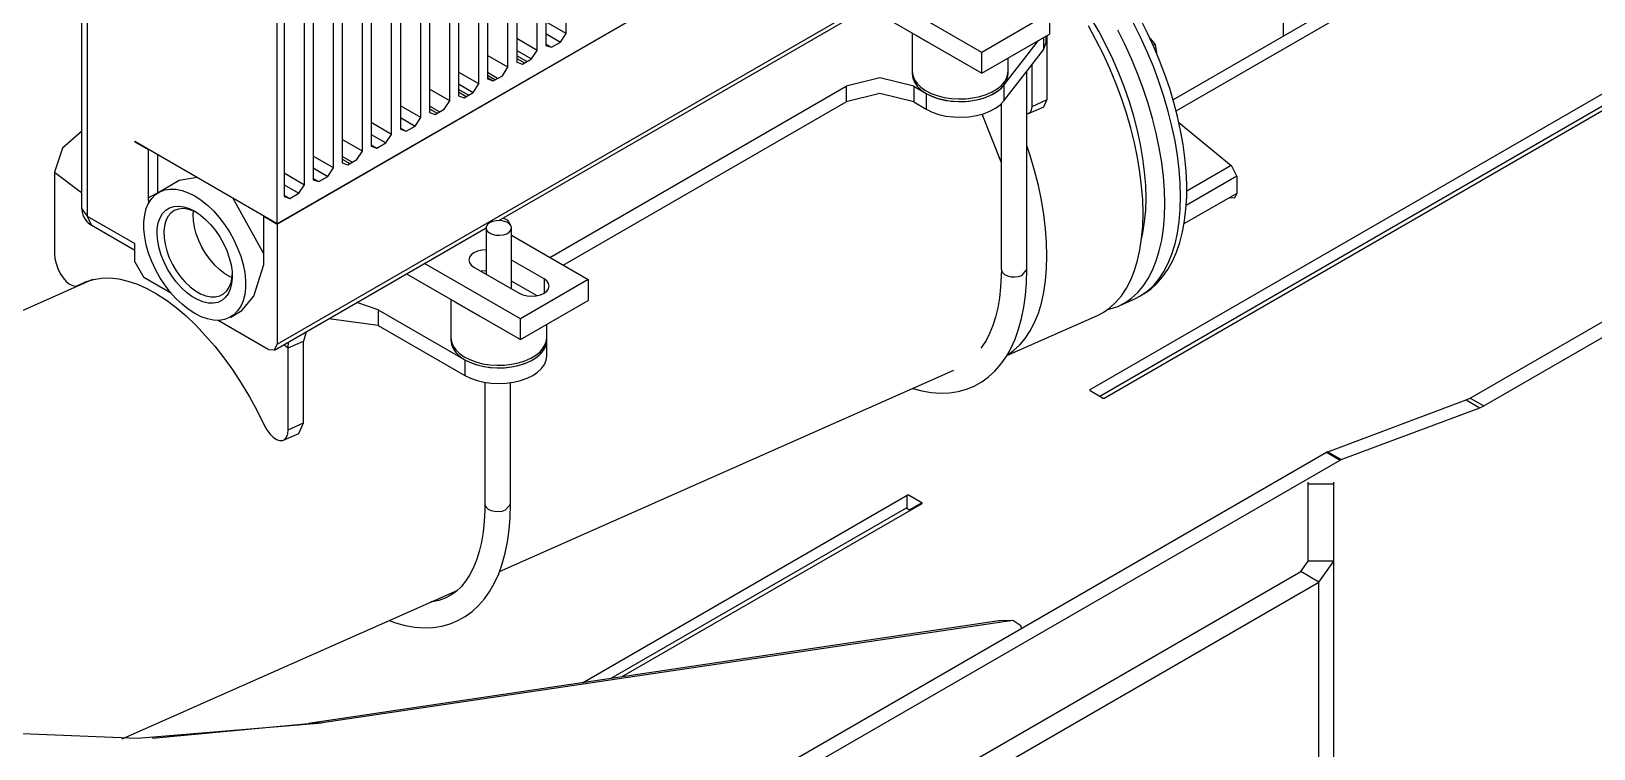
# Model space of a CAD drawing. Extents: x 0 to 258, y 0 to 184.
# Drawn here: x 67.93 to 92.36, y 78.72 to 89.93 of the extents above; entities that cross this region are included whole.
import ezdxf

# ---------------------------------------------------------------- set-up
doc = ezdxf.new("R2010")
doc.units = 0

msp = doc.modelspace()

# ---------------------------------------------------------------- linework, layer by layer
for p, q in [((76.291841, 89.897728), (76.291841, 101.406824)), ((68.717094, 101.20971), (68.717094, 87.16538)), ((75.837023, 89.635262), (75.837023, 101.144358)), ((75.973548, 101.223204), (75.973548, 89.714108)), ((68.804936, 101.087472), (68.804936, 87.042878)), ((75.518729, 100.960737), (75.518729, 89.451641)), ((75.064176, 100.698271), (75.064176, 89.18891)), ((75.382205, 89.372796), (75.382205, 100.881891)), ((74.609358, 100.43554), (74.609358, 88.926444)), ((74.927651, 89.110065), (74.927651, 100.619425)), ((74.154539, 100.173074), (74.154539, 88.663978)), ((74.472833, 88.847598), (74.472833, 100.356694)), ((73.699986, 99.910607), (73.699986, 88.401511)), ((74.018015, 88.585132), (74.018015, 100.094228)), ((73.563461, 88.322666), (73.563461, 99.831762)), ((73.108643, 88.060199), (73.108643, 99.569295)), ((73.245168, 99.648141), (73.245168, 88.139045)), ((72.653825, 87.797733), (72.653825, 99.306829)), ((72.79035, 99.385675), (72.79035, 87.876314)), ((71.77488, 86.922757), (71.77488, 99.166864)), ((72.199007, 87.535002), (72.199007, 99.044098)), ((72.335531, 99.122944), (72.335531, 87.613848)), ((71.880978, 98.860477), (71.880978, 87.351381)), ((99.832055, 96.976117), (85.779258, 88.863738)), ((85.826883, 88.688055), (99.998213, 96.869226)), ((85.492715, 94.841991), (71.77488, 86.922757)), ((71.77488, 86.92064), (85.492715, 94.839874)), ((71.77488, 85.04263), (86.730169, 93.676238)), ((84.484124, 84.332489), (98.590896, 92.47609)), ((98.820819, 92.343269), (84.714047, 84.199669)), ((98.575021, 92.275536), (84.632291, 84.226392)), ((87.499312, 91.351612), (87.499312, 89.856453)), ((75.239859, 86.975144), (82.251044, 91.022735)), ((82.788147, 89.604306), (81.290872, 90.468434)), ((81.008033, 90.305186), (82.788147, 89.277546)), ((83.848596, 90.216551), (82.788147, 89.604306)), ((83.848596, 90.216551), (83.848596, 89.890055)), ((76.291841, 89.897728), (75.973548, 90.081349)), ((75.973548, 89.897728), (76.20347, 89.765172)), ((76.20347, 89.765172), (76.291841, 89.897728)), ((81.70124, 89.905137), (81.70124, 89.308766)), ((84.574667, 89.802462), (84.456237, 90.019571)), ((84.623938, 89.923313), (84.506725, 90.127529)), ((84.734359, 89.712782), (84.623938, 89.923313)), ((85.026956, 89.730726), (84.915638, 89.953492)), ((85.272981, 89.839718), (85.161663, 90.062484)), ((85.3811, 89.904502), (85.276199, 90.112932)), ((85.479017, 89.691933), (85.3811, 89.904502)), ((75.837023, 89.635262), (75.518729, 89.818883)), ((75.973548, 89.734481), (76.061918, 89.683416)), ((75.973548, 89.714108), (76.061918, 89.683416)), ((76.061918, 89.683416), (76.20347, 89.765172)), ((81.765788, 89.867793), (82.146605, 89.647951)), ((81.765788, 89.867793), (82.146605, 89.647951)), ((82.788147, 89.277546), (83.848596, 89.890055)), ((83.136074, 89.091544), (83.676088, 89.790308)), ((83.751483, 89.6429), (83.794857, 89.760492)), ((83.751494, 89.833964), (83.751494, 89.642935)), ((83.794886, 89.76041), (83.794886, 89.858835)), ((83.807586, 89.866243), (83.807586, 88.860563)), ((84.685985, 89.579699), (84.574667, 89.802462)), ((84.837369, 89.497115), (84.734359, 89.712782)), ((85.130599, 89.503441), (85.026956, 89.730726)), ((85.376624, 89.612431), (85.272981, 89.839718)), ((85.417309, 89.825762), (85.499329, 89.729718)), ((85.499329, 89.729718), (85.468109, 89.715695)), ((85.569531, 89.476147), (85.479017, 89.691933)), ((85.499329, 89.729718), (85.518644, 89.597427)), ((75.382205, 89.372796), (75.064176, 89.556416)), ((75.518729, 89.635262), (75.748652, 89.502441)), ((75.675363, 89.460373), (75.518729, 89.550595)), ((75.518729, 89.50985), (75.640173, 89.44)), ((75.518729, 89.451641), (75.607365, 89.42095)), ((75.607365, 89.42095), (75.748652, 89.502441)), ((75.748652, 89.502441), (75.837023, 89.635262)), ((82.788147, 89.277546), (82.788147, 89.604306)), ((83.136074, 88.84654), (83.751494, 89.642935)), ((83.201161, 89.308766), (83.201161, 89.5162)), ((83.569726, 89.407456), (83.569726, 88.754994)), ((84.789628, 89.352412), (84.685985, 89.579699)), ((84.932394, 89.277517), (84.837369, 89.497115)), ((85.226034, 89.272791), (85.130599, 89.503441)), ((85.472059, 89.381783), (85.376624, 89.612431)), ((85.65224, 89.258072), (85.569531, 89.476147)), ((90.424277, 84.199933), (99.501326, 89.44)), ((74.927651, 89.110065), (74.609358, 89.29395)), ((75.220809, 89.197642), (75.064176, 89.288129)), ((75.064176, 89.247383), (75.185355, 89.177269)), ((75.064176, 89.209283), (75.152547, 89.158483)), ((75.064176, 89.18891), (75.152547, 89.158483)), ((75.152547, 89.158483), (75.293834, 89.239975)), ((75.293834, 89.239975), (75.382205, 89.372796)), ((81.197032, 89.203742), (80.666702, 89.073436)), ((81.727363, 89.073436), (81.197032, 89.203742)), ((81.701166, 89.308724), (81.701166, 89.30793)), ((81.701166, 89.308724), (81.701166, 89.30793)), ((81.701166, 89.30793), (81.710136, 89.241848)), ((81.701166, 89.30793), (81.710136, 89.241848)), ((81.701166, 89.267899), (81.701166, 89.267105)), ((81.701166, 89.267105), (81.710136, 89.20102)), ((81.70124, 89.308766), (81.70124, 89.268021)), ((81.710136, 89.241848), (81.736488, 89.17733)), ((81.710136, 89.241848), (81.736488, 89.17733)), ((81.710136, 89.20102), (81.736488, 89.136502)), ((81.736488, 89.17733), (81.779575, 89.115888)), ((81.736488, 89.17733), (81.779575, 89.115888)), ((83.147242, 89.147366), (83.181717, 89.210593)), ((83.147242, 89.147366), (83.181717, 89.210593)), ((83.147242, 89.106564), (83.181717, 89.169792)), ((83.181717, 89.210593), (83.199074, 89.276117)), ((83.181717, 89.210593), (83.199074, 89.276117)), ((83.181717, 89.169792), (83.199074, 89.235318)), ((83.199074, 89.276117), (83.201191, 89.308589)), ((83.199074, 89.276117), (83.201191, 89.308589)), ((83.199074, 89.235318), (83.201191, 89.267791)), ((83.201161, 89.268021), (83.201161, 89.308766)), ((83.494849, 86.208647), (83.494849, 89.310883)), ((84.885063, 89.121762), (84.789628, 89.352412)), ((85.0189, 89.055214), (84.932394, 89.277517)), ((85.312777, 89.039953), (85.226034, 89.272791)), ((85.558802, 89.148942), (85.472059, 89.381783)), ((85.726775, 89.038633), (85.65224, 89.258072)), ((90.636473, 84.077431), (99.713522, 89.317762)), ((74.472833, 88.847598), (74.154539, 89.031484)), ((74.609358, 89.110065), (74.83928, 88.977509)), ((74.765991, 88.935175), (74.609358, 89.025663)), ((74.609358, 88.984917), (74.730537, 88.914802)), ((74.609358, 88.926444), (74.697728, 88.895752)), ((74.697728, 88.895752), (74.83928, 88.977509)), ((74.83928, 88.977509), (74.927651, 89.110065)), ((76.035195, 86.399676), (80.666721, 89.073552)), ((81.197032, 88.958777), (80.666702, 88.828472)), ((80.666721, 89.073552), (80.666721, 88.828548)), ((81.727363, 88.828472), (81.197032, 88.958777)), ((81.727434, 89.073552), (81.920844, 88.961634)), ((81.727434, 89.073552), (81.727434, 88.828548)), ((81.736488, 89.136502), (81.779575, 89.07506)), ((81.779575, 89.115888), (81.838405, 89.058963)), ((81.779575, 89.115888), (81.838405, 89.058963)), ((81.779575, 89.07506), (81.838405, 89.018135)), ((81.838405, 89.058963), (81.9116, 89.007888)), ((81.838405, 89.058963), (81.9116, 89.007888)), ((81.838405, 89.018135), (81.9116, 88.96706)), ((81.9116, 89.007888), (81.997441, 88.963864)), ((81.9116, 89.007888), (81.997441, 88.963864)), ((81.9116, 88.96706), (81.997441, 88.923036)), ((81.920836, 88.961745), (82.01294, 88.91653)), ((81.920844, 88.961634), (81.920844, 88.716894)), ((81.997441, 88.963864), (82.093916, 88.927918)), ((81.997441, 88.963864), (82.093916, 88.927918)), ((81.997441, 88.923036), (82.093916, 88.887093)), ((82.01294, 88.91653), (82.116435, 88.880446)), ((82.093916, 88.927918), (82.198768, 88.900899)), ((82.093916, 88.927918), (82.198768, 88.900899)), ((82.759046, 88.913784), (82.859833, 88.945542)), ((82.759046, 88.913784), (82.859833, 88.945542)), ((82.814455, 88.889117), (82.915163, 88.927738)), ((82.859833, 88.945542), (82.951046, 88.985806)), ((82.859833, 88.945542), (82.951046, 88.985806)), ((82.859833, 88.90474), (82.951046, 88.945007)), ((82.915163, 88.927738), (83.003814, 88.975199)), ((82.951046, 88.985806), (83.030537, 89.03364)), ((82.951046, 88.985806), (83.030537, 89.03364)), ((82.951046, 88.945007), (83.030537, 88.992839)), ((83.003814, 88.975199), (83.078104, 89.030264)), ((83.030537, 89.03364), (83.096453, 89.087916)), ((83.030537, 89.03364), (83.096453, 89.087916)), ((83.030537, 88.992839), (83.096453, 89.047115)), ((83.078104, 89.030264), (83.1361, 89.091507)), ((83.096453, 89.087916), (83.147242, 89.147366)), ((83.096453, 89.087916), (83.147242, 89.147366)), ((83.096453, 89.047115), (83.147242, 89.106564)), ((83.136074, 89.091544), (83.136074, 88.84654)), ((84.971806, 88.888924), (84.885063, 89.121762)), ((85.096406, 88.831453), (85.0189, 89.055214)), ((85.39039, 88.806112), (85.312777, 89.039953)), ((85.636412, 88.915104), (85.558802, 89.148942)), ((85.704495, 88.681453), (85.636412, 88.915104)), ((85.792794, 88.818767), (85.726775, 89.038633)), ((74.018015, 88.585132), (73.699986, 88.768753)), ((74.311173, 88.672709), (74.154539, 88.763196)), ((74.154539, 88.722451), (74.275983, 88.652336)), ((74.24291, 88.633286), (74.384462, 88.715042)), ((74.384462, 88.715042), (74.472833, 88.847598)), ((76.247391, 86.277439), (80.666721, 88.828548)), ((81.727434, 88.828548), (81.920844, 88.716894)), ((81.920836, 88.716783), (82.01294, 88.671569)), ((82.01294, 88.671569), (82.116435, 88.635485)), ((82.093916, 88.887093), (82.198768, 88.860071)), ((82.116435, 88.880446), (82.228628, 88.854438)), ((82.198768, 88.900899), (82.309533, 88.883436)), ((82.198768, 88.900899), (82.309533, 88.883436)), ((82.198768, 88.860071), (82.309533, 88.842608)), ((82.228628, 88.854438), (82.346606, 88.839171)), ((82.309533, 88.883436), (82.423621, 88.875922)), ((82.309533, 88.883436), (82.423621, 88.875922)), ((82.309533, 88.842608), (82.423621, 88.835094)), ((82.346606, 88.839171), (82.467298, 88.835044)), ((82.423621, 88.875922), (82.538352, 88.878568)), ((82.423621, 88.875922), (82.538352, 88.878568)), ((82.423621, 88.835094), (82.538352, 88.83774)), ((82.467298, 88.835044), (82.587572, 88.842161)), ((82.538352, 88.878568), (82.65104, 88.891294)), ((82.538352, 88.878568), (82.65104, 88.891294)), ((82.538352, 88.83774), (82.65104, 88.850466)), ((82.587572, 88.842161), (82.704304, 88.860338)), ((82.65104, 88.891294), (82.759046, 88.913784)), ((82.65104, 88.891294), (82.759046, 88.913784)), ((82.65104, 88.850466), (82.759046, 88.872982)), ((82.704304, 88.860338), (82.814455, 88.889117)), ((82.759046, 88.872982), (82.859833, 88.90474)), ((82.814455, 88.644155), (82.915163, 88.682774)), ((82.915163, 88.682774), (83.003814, 88.730235)), ((83.003814, 88.730235), (83.078104, 88.785302)), ((83.078104, 88.785302), (83.1361, 88.846545)), ((83.094799, 88.800767), (83.094799, 86.208647)), ((83.521042, 88.646251), (83.758902, 88.751555)), ((83.563127, 88.702371), (83.544289, 88.664176)), ((83.569609, 88.755007), (83.563127, 88.702371)), ((83.807586, 88.860563), (83.569726, 88.754994)), ((83.759024, 88.751613), (83.807615, 88.860436)), ((85.049417, 88.655082), (84.971806, 88.888924)), ((85.164478, 88.607484), (85.096406, 88.831453)), ((85.45847, 88.572461), (85.39039, 88.806112)), ((85.762698, 88.449184), (85.704495, 88.681453)), ((85.849979, 88.599398), (85.792794, 88.818767)), ((73.563461, 88.322666), (73.245168, 88.506286)), ((73.699986, 88.585132), (73.929644, 88.452576)), ((73.788357, 88.37082), (73.929644, 88.452576)), ((73.929644, 88.452576), (74.018015, 88.585132)), ((74.154539, 88.663978), (74.24291, 88.633286)), ((82.116435, 88.635485), (82.228628, 88.609476)), ((82.228628, 88.609476), (82.346606, 88.59421)), ((82.346606, 88.59421), (82.467298, 88.590082)), ((82.467298, 88.590082), (82.587572, 88.5972)), ((82.587572, 88.5972), (82.704304, 88.615376)), ((82.704304, 88.615376), (82.814455, 88.644155)), ((83.094857, 87.875655), (82.797249, 88.638824)), ((83.51475, 88.64383), (83.494854, 88.640972)), ((83.544289, 88.664176), (83.51475, 88.64383)), ((85.117499, 88.421432), (85.049417, 88.655082)), ((85.222732, 88.38456), (85.164478, 88.607484)), ((85.516675, 88.340192), (85.45847, 88.572461)), ((85.81073, 88.219478), (85.762698, 88.449184)), ((85.898035, 88.381453), (85.849979, 88.599398)), ((85.869746, 88.510255), (86.690482, 87.835039)), ((68.717134, 88.368515), (68.419617, 88.107035)), ((71.77488, 86.922757), (69.547356, 88.20863)), ((69.547356, 88.206514), (69.547356, 88.20863)), ((69.549208, 88.207572), (69.547356, 88.206514)), ((69.547356, 88.206514), (69.759551, 88.084012)), ((73.108643, 88.060199), (72.79035, 88.24382)), ((73.245168, 88.322666), (73.474826, 88.189845)), ((73.333538, 88.108353), (73.474826, 88.189845)), ((73.474826, 88.189845), (73.563461, 88.322666)), ((73.699986, 88.421884), (73.788357, 88.37082)), ((73.699986, 88.401511), (73.788357, 88.37082)), ((85.175705, 88.189162), (85.117499, 88.421432)), ((85.223737, 87.959457), (85.175705, 88.189162)), ((85.270849, 88.163924), (85.222732, 88.38456)), ((85.564705, 88.110486), (85.516675, 88.340192)), ((85.848346, 87.993506), (85.81073, 88.219478)), ((85.936696, 88.165837), (85.898035, 88.381453)), ((68.419617, 88.107035), (68.293013, 87.731722)), ((69.759551, 88.084012), (69.761403, 88.08507)), ((69.759551, 88.084012), (69.759551, 87.328627)), ((69.901103, 88.004372), (69.901103, 87.410383)), ((72.653825, 87.797733), (72.335531, 87.981354)), ((72.946983, 87.88531), (72.79035, 87.975533)), ((73.020272, 87.927379), (73.108643, 88.060199)), ((73.245168, 88.159418), (73.333538, 88.108353)), ((73.245168, 88.139045), (73.333538, 88.108353)), ((83.547125, 87.989614), (83.494859, 88.150168)), ((83.615205, 87.755966), (83.547125, 87.989614)), ((85.26135, 87.733487), (85.223737, 87.959457)), ((85.308552, 87.946815), (85.270849, 88.163924)), ((85.335634, 87.734445), (85.308552, 87.946815)), ((85.602321, 87.884514), (85.564705, 88.110486)), ((85.875352, 87.772423), (85.848346, 87.993506)), ((85.96572, 87.953456), (85.936696, 88.165837)), ((85.984903, 87.745197), (85.96572, 87.953456)), ((68.292968, 87.731852), (68.292968, 86.453387)), ((68.292968, 87.731852), (68.717094, 87.412765)), ((71.880978, 87.718887), (72.199007, 87.535002)), ((72.335531, 87.797468), (72.565454, 87.664912)), ((72.565454, 87.664912), (72.653825, 87.797733)), ((72.79035, 87.934787), (72.911793, 87.864672)), ((72.79035, 87.876314), (72.87872, 87.845887)), ((72.87872, 87.845887), (73.020272, 87.927379)), ((83.67341, 87.523694), (83.615205, 87.755966)), ((85.288356, 87.512401), (85.26135, 87.733487)), ((85.351933, 87.528001), (85.335634, 87.734445)), ((85.629327, 87.663431), (85.602321, 87.884514)), ((85.891597, 87.557349), (85.875352, 87.772423)), ((85.994004, 87.54195), (85.984903, 87.745197)), ((86.690482, 87.835039), (85.993306, 87.432344)), ((86.774625, 87.666632), (86.690612, 87.834936)), ((70.240034, 87.598767), (69.922005, 87.415146)), ((69.939825, 87.424883), (70.016797, 87.453981)), ((70.016797, 87.453981), (70.101146, 87.467105)), ((70.101146, 87.467105), (70.191539, 87.464036)), ((70.191539, 87.464036), (70.286548, 87.444827)), ((70.521685, 87.646156), (70.240121, 87.59887)), ((71.880978, 87.535002), (72.110636, 87.402446)), ((72.110636, 87.402446), (72.199007, 87.535002)), ((72.335531, 87.634221), (72.424167, 87.583156)), ((72.335531, 87.613848), (72.424167, 87.583156)), ((72.424167, 87.583156), (72.565454, 87.664912)), ((83.721443, 87.293988), (83.67341, 87.523694)), ((85.304602, 87.29733), (85.288356, 87.512401)), ((85.357383, 87.328641), (85.351933, 87.528001)), ((85.645599, 87.448356), (85.629327, 87.663431)), ((85.897021, 87.349386), (85.891597, 87.557349)), ((86.774619, 87.6665), (85.984839, 87.210623)), ((85.992946, 87.344605), (85.994004, 87.54195)), ((86.774619, 87.6665), (86.774619, 87.398477)), ((69.727817, 87.161501), (69.764594, 87.24753)), ((69.759551, 87.328627), (69.901103, 87.410383)), ((69.759596, 87.32876), (69.761977, 87.249745)), ((69.761977, 87.249745), (69.762507, 87.243553)), ((69.764594, 87.24753), (69.812722, 87.320838)), ((69.812722, 87.320838), (69.871441, 87.380269)), ((69.871441, 87.380269), (69.939825, 87.424883)), ((69.901103, 87.410383), (69.901103, 87.402181)), ((70.286548, 87.444827), (70.384676, 87.409793)), ((70.384676, 87.409793), (70.484379, 87.35948)), ((70.484379, 87.35948), (70.584079, 87.294681)), ((70.584079, 87.294681), (70.68221, 87.216415)), ((70.68221, 87.216415), (70.777219, 87.12592)), ((71.562714, 86.456562), (71.083466, 87.321843)), ((71.880978, 87.371754), (71.969348, 87.32069)), ((71.880978, 87.351381), (71.969348, 87.32069)), ((71.969348, 87.32069), (72.110636, 87.402446)), ((83.759058, 87.068018), (83.721443, 87.293988)), ((85.310026, 87.089365), (85.304602, 87.29733)), ((85.351933, 87.137474), (85.357383, 87.328641)), ((85.651023, 87.240394), (85.645599, 87.448356)), ((85.645599, 87.0406), (85.651023, 87.240394)), ((85.891597, 87.149589), (85.897021, 87.349386)), ((86.774619, 87.398477), (85.950443, 86.922492)), ((85.981437, 87.154074), (85.992946, 87.344605)), ((86.668522, 87.337094), (86.668522, 87.337094)), ((86.668559, 87.337123), (86.742721, 87.331157)), ((86.742721, 87.331157), (86.774625, 87.398371)), ((68.717134, 87.165343), (68.805002, 87.04288)), ((68.718483, 87.16538), (68.71769, 87.147229)), ((68.71769, 87.147229), (68.723378, 87.10442)), ((68.723378, 87.10442), (68.735073, 87.063161)), ((68.735073, 87.063161), (68.757324, 87.01535)), ((68.757319, 87.015353), (68.799361, 86.959005)), ((68.804936, 87.042878), (69.547356, 86.614253)), ((68.805002, 87.04288), (68.867147, 86.905527)), ((69.690458, 86.956886), (69.702973, 87.064108)), ((69.702973, 87.064108), (69.727817, 87.161501)), ((69.915727, 86.940836), (69.943431, 87.018623)), ((69.943431, 87.018623), (69.982666, 87.084094)), ((69.982666, 87.084094), (70.032596, 87.13586)), ((70.032712, 86.97099), (70.01099, 86.892248)), ((70.032596, 87.13586), (70.092153, 87.172812)), ((70.066248, 87.038015), (70.032712, 86.97099)), ((70.110812, 87.091751), (70.066248, 87.038015)), ((70.092153, 87.172812), (70.160069, 87.194164)), ((70.165353, 87.130939), (70.110812, 87.091751)), ((70.160069, 87.194164), (70.234898, 87.199455)), ((70.228601, 87.154672), (70.165353, 87.130939)), ((70.299068, 87.162371), (70.228601, 87.154672)), ((70.234898, 87.199455), (70.315043, 87.188581)), ((70.375106, 87.153852), (70.299068, 87.162371)), ((70.315043, 87.188581), (70.3988, 87.161776)), ((70.454928, 87.129351), (70.375106, 87.153852)), ((70.3988, 87.161776), (70.484379, 87.119604)), ((70.511224, 87.103396), (70.454928, 87.129351)), ((70.462681, 87.069836), (70.466861, 87.124427)), ((70.465829, 86.973427), (70.462681, 87.069836)), ((70.48144, 86.871481), (70.465829, 86.973427)), ((70.484379, 87.119601), (70.569958, 87.062965)), ((70.569958, 87.062965), (70.653712, 86.99307)), ((70.653712, 86.99307), (70.73386, 86.911404)), ((70.777219, 87.12592), (70.867612, 87.024619)), ((70.867612, 87.024619), (70.951958, 86.914113)), ((71.564536, 87.044201), (71.562684, 87.043142)), ((71.562684, 86.287758), (71.562684, 87.043142)), ((71.562684, 87.043142), (71.77488, 86.92064)), ((75.196055, 86.972739), (75.140357, 86.960463)), ((75.255546, 86.974856), (75.196055, 86.972739)), ((75.31354, 86.966892), (75.255546, 86.974856)), ((75.307592, 87.014395), (75.337723, 87.004209)), ((75.364888, 86.949403), (75.31354, 86.966892)), ((75.337723, 87.004209), (75.380659, 86.980343)), ((75.421871, 86.906117), (75.380659, 86.980336)), ((83.786062, 86.846933), (83.759058, 87.068018)), ((85.304602, 86.88957), (85.310026, 87.089365)), ((85.335634, 86.955573), (85.351933, 87.137474)), ((85.629327, 86.849989), (85.645599, 87.0406)), ((85.875352, 86.958981), (85.891597, 87.149589)), ((85.926977, 86.797525), (85.95945, 86.971348)), ((85.95945, 86.971348), (85.981437, 87.154074)), ((68.799361, 86.959005), (68.821136, 86.938209)), ((68.821136, 86.938209), (68.862414, 86.908311)), ((68.862414, 86.908311), (68.867467, 86.90593)), ((68.867113, 86.905559), (69.547356, 86.512918)), ((69.690458, 86.841527), (69.690458, 86.956886)), ((69.702973, 86.719848), (69.690458, 86.841527)), ((69.727817, 86.593772), (69.702973, 86.719848)), ((69.897021, 86.755181), (69.900143, 86.852394)), ((69.906413, 86.651268), (69.897021, 86.755181)), ((69.900143, 86.852394), (69.915727, 86.940836)), ((70.01099, 86.892248), (70.001597, 86.803631)), ((70.001597, 86.803631), (70.004746, 86.707222)), ((70.509152, 86.766388), (70.48144, 86.871481)), ((70.548316, 86.660611), (70.509152, 86.766388)), ((70.73386, 86.911404), (70.808686, 86.819712)), ((70.808686, 86.819712), (70.876605, 86.719944)), ((70.876605, 86.719944), (70.936162, 86.614229)), ((70.951958, 86.914113), (71.028931, 86.796146)), ((71.028931, 86.796146), (71.097317, 86.672573)), ((71.73334, 84.951084), (75.038776, 86.859257)), ((71.77488, 86.92064), (71.77488, 85.04263)), ((75.038776, 86.859786), (75.038776, 86.138268)), ((75.041215, 86.878061), (75.040686, 86.843647)), ((75.040686, 86.843647), (75.057725, 86.810666)), ((75.059313, 86.910851), (75.041215, 86.878061)), ((75.057725, 86.810666), (75.090846, 86.782049)), ((75.093402, 86.93927), (75.059355, 86.911015)), ((75.090846, 86.782049), (75.137105, 86.760353)), ((75.140357, 86.960463), (75.093402, 86.93927)), ((75.137105, 86.760353), (75.192393, 86.747468)), ((75.192393, 86.747468), (75.2518, 86.744584)), ((75.2518, 86.744584), (75.310045, 86.75194)), ((75.310045, 86.75194), (75.361951, 86.768873)), ((75.361951, 86.768873), (75.402908, 86.793876)), ((75.405025, 86.92395), (75.364888, 86.949403)), ((75.402908, 86.793876), (75.429287, 86.824742)), ((75.430398, 86.892804), (75.405025, 86.92395)), ((75.421892, 86.906088), (75.421892, 86.910057)), ((75.429287, 86.824742), (75.438733, 86.858725)), ((75.438733, 86.858725), (75.430398, 86.892804)), ((75.438561, 85.920781), (75.438561, 86.859786)), ((75.438561, 86.744163), (76.636328, 86.052808)), ((83.802334, 86.631861), (83.786062, 86.846933)), ((85.286512, 86.683503), (85.308552, 86.783954)), ((85.288356, 86.698962), (85.304602, 86.88957)), ((85.308552, 86.783954), (85.335634, 86.955573)), ((85.602321, 86.669538), (85.629327, 86.849989)), ((85.81073, 86.609157), (85.848346, 86.77853)), ((85.848346, 86.77853), (85.875352, 86.958981)), ((85.884128, 86.633676), (85.926977, 86.797525)), ((69.547356, 86.328504), (69.547356, 86.614253)), ((69.764594, 86.465282), (69.727817, 86.593772)), ((69.928109, 86.542874), (69.906413, 86.651268)), ((69.961669, 86.432305), (69.928109, 86.542874)), ((70.004746, 86.707222), (70.020356, 86.605273)), ((70.020356, 86.605273), (70.048066, 86.500181)), ((70.048066, 86.500181), (70.087229, 86.394406)), ((70.598012, 86.556632), (70.548316, 86.660611)), ((70.65708, 86.456887), (70.598012, 86.556632)), ((70.936162, 86.614229), (70.986089, 86.504819)), ((70.986089, 86.504819), (71.025324, 86.394046)), ((71.097317, 86.672573), (71.156036, 86.545348)), ((71.156036, 86.545348), (71.204164, 86.416475)), ((74.907712, 86.496556), (74.850758, 86.471315)), ((74.974035, 86.512405), (74.907712, 86.496556)), ((75.038686, 86.517776), (74.974035, 86.512405)), ((83.807758, 86.423896), (83.802334, 86.631861)), ((85.223737, 86.349136), (85.26135, 86.518511)), ((85.26135, 86.518511), (85.288356, 86.698962)), ((85.516675, 86.342733), (85.564705, 86.500165)), ((85.564705, 86.500165), (85.602321, 86.669538)), ((85.762698, 86.451723), (85.81073, 86.609157)), ((85.768461, 86.339867), (85.831156, 86.480829)), ((85.831156, 86.480829), (85.884128, 86.633676)), ((68.293013, 86.453265), (68.299045, 86.380171)), ((68.299045, 86.380171), (68.316825, 86.302019)), ((68.316825, 86.302019), (68.345376, 86.22311)), ((69.547464, 86.328477), (69.688884, 86.083529)), ((69.812722, 86.336409), (69.764594, 86.465282)), ((69.871441, 86.209185), (69.812722, 86.336409)), ((70.00637, 86.321918), (69.961669, 86.432305)), ((70.061258, 86.214069), (70.00637, 86.321918)), ((70.087229, 86.394406), (70.136929, 86.290427)), ((70.136929, 86.290427), (70.195997, 86.190682)), ((70.724136, 86.363714), (70.65708, 86.456887)), ((70.797603, 86.279296), (70.724136, 86.363714)), ((70.875763, 86.205613), (70.797603, 86.279296)), ((71.025324, 86.394046), (71.053031, 86.284271)), ((71.053031, 86.284271), (71.068615, 86.177834)), ((71.204164, 86.416475), (71.240938, 86.287985)), ((71.240938, 86.287985), (71.265783, 86.161909)), ((71.406967, 85.792826), (71.562714, 86.28784)), ((75.575615, 85.440563), (74.078604, 86.304956)), ((74.779582, 86.400147), (74.770216, 86.35906)), ((74.770216, 86.35906), (74.779582, 86.317971)), ((74.807054, 86.438435), (74.779582, 86.400147)), ((74.779582, 86.317971), (74.807054, 86.279683)), ((74.850758, 86.471315), (74.807054, 86.438435)), ((74.807054, 86.279683), (74.850758, 86.246803)), ((74.850657, 86.246747), (75.557888, 85.838496)), ((75.946825, 86.063127), (75.438561, 86.356549)), ((83.802334, 86.224102), (83.807758, 86.423896)), ((85.175705, 86.191704), (85.223737, 86.349136)), ((85.45847, 86.19804), (85.516675, 86.342733)), ((85.636412, 86.175823), (85.704495, 86.307033)), ((85.696528, 86.211436), (85.768461, 86.339867)), ((85.704495, 86.307033), (85.762698, 86.451723)), ((68.884575, 86.051485), (58.508688, 81.455414)), ((68.345376, 86.22311), (68.383119, 86.147793)), ((68.383119, 86.147793), (68.427974, 86.080214)), ((68.427974, 86.080214), (68.477475, 86.024096)), ((68.477475, 86.024096), (68.528891, 85.982532)), ((68.666734, 85.963331), (68.77961, 86.017865)), ((68.77961, 86.017865), (68.899905, 86.055168)), ((68.899905, 86.055168), (69.02695, 86.075038)), ((69.02695, 86.075038), (69.160049, 86.07742)), ((69.160049, 86.07742), (69.298455, 86.062206)), ((69.298455, 86.062206), (69.441409, 86.029506)), ((69.441409, 86.029506), (69.588117, 85.979516)), ((70.119913, 85.834527), (69.688908, 86.0835)), ((69.939825, 86.085611), (69.871441, 86.209185)), ((70.016797, 85.967644), (69.939825, 86.085611)), ((70.125165, 86.111053), (70.061258, 86.214069)), ((70.19673, 86.015065), (70.125165, 86.111053)), ((70.195997, 86.190682), (70.26305, 86.097509)), ((70.274424, 85.928155), (70.19673, 86.015065)), ((70.26305, 86.097509), (70.336519, 86.013092)), ((70.336519, 86.013092), (70.414677, 85.939408)), ((70.956781, 86.144391), (70.875763, 86.205613)), ((71.038762, 86.097065), (70.956781, 86.144391)), ((71.025308, 85.935918), (71.053021, 86.009017)), ((71.067562, 86.083889), (71.038762, 86.097065)), ((71.062371, 85.983927), (71.040675, 85.900591)), ((71.053021, 86.009017), (71.068631, 86.092943)), ((71.071764, 86.077002), (71.062371, 85.983927)), ((71.068615, 86.177834), (71.071764, 86.077002)), ((71.068631, 86.092943), (71.071542, 86.132683)), ((71.265783, 86.161909), (71.278297, 86.04023)), ((71.278297, 86.04023), (71.278297, 85.924872)), ((73.7955, 86.141443), (75.575615, 85.114068)), ((74.974035, 86.18579), (74.960462, 86.183409)), ((75.038686, 86.191161), (74.974035, 86.18579)), ((75.837023, 85.799867), (75.438561, 86.029789)), ((76.636328, 86.052808), (75.575615, 85.440563)), ((75.990473, 86.030239), (75.946772, 86.063119)), ((75.946825, 86.063127), (75.946825, 85.838496)), ((76.017947, 85.991951), (75.990473, 86.030239)), ((76.027314, 85.950864), (76.017947, 85.991951)), ((76.636328, 86.052808), (76.636328, 85.726313)), ((83.093534, 86.112077), (83.084274, 85.935627)), ((83.094857, 86.208544), (83.093534, 86.112077)), ((83.094857, 86.208544), (83.096445, 86.193463)), ((83.096445, 86.193463), (83.112955, 86.160393)), ((83.112955, 86.160393), (83.14561, 86.131598)), ((83.14561, 86.131598), (83.191517, 86.109638)), ((83.191517, 86.109638), (83.246596, 86.096462)), ((83.246596, 86.096462), (83.305952, 86.093234)), ((83.305952, 86.093234), (83.364314, 86.100272)), ((83.364314, 86.100272), (83.41649, 86.116914)), ((83.416609, 86.116946), (83.494859, 86.208544)), ((83.473761, 85.805188), (83.489398, 85.999508)), ((83.489398, 85.999508), (83.494849, 86.208563)), ((83.759058, 85.853043), (83.786062, 86.033494)), ((83.786062, 86.033494), (83.802334, 86.224102)), ((85.049417, 85.915802), (85.117499, 86.047014)), ((85.117499, 86.047014), (85.175705, 86.191704)), ((85.312777, 85.949769), (85.39039, 86.066831)), ((85.39039, 86.066831), (85.45847, 86.19804)), ((85.429625, 85.903954), (85.52678, 85.993375)), ((85.472059, 85.956444), (85.558802, 86.058761)), ((85.52678, 85.993375), (85.615836, 86.09589)), ((85.558802, 86.058761), (85.636412, 86.175823)), ((85.615836, 86.09589), (85.696528, 86.211436)), ((68.528891, 85.982532), (68.579392, 85.95782)), ((68.579392, 85.95782), (68.626197, 85.951311)), ((68.626197, 85.951311), (68.666726, 85.96335)), ((69.588117, 85.979516), (69.737768, 85.912513)), ((69.737768, 85.912513), (69.88953, 85.828865)), ((69.88953, 85.828865), (70.042562, 85.729038)), ((70.101146, 85.857138), (70.016797, 85.967644)), ((70.191539, 85.755837), (70.101146, 85.857138)), ((70.286548, 85.665342), (70.191539, 85.755837)), ((70.356593, 85.852172), (70.274424, 85.928155)), ((70.441487, 85.788738), (70.356593, 85.852172)), ((70.414677, 85.939408), (70.495698, 85.878183)), ((70.527294, 85.739201), (70.441487, 85.788738)), ((70.495698, 85.878183), (70.577679, 85.830857)), ((70.577679, 85.830857), (70.658697, 85.798539)), ((70.658697, 85.798539), (70.736857, 85.781976)), ((70.736857, 85.781976), (70.810324, 85.781446)), ((70.810324, 85.781446), (70.877377, 85.797216)), ((70.877377, 85.797216), (70.936446, 85.828762)), ((70.962414, 85.769993), (70.907524, 85.725516)), ((70.936446, 85.828762), (70.986145, 85.87536)), ((71.007116, 85.828767), (70.962414, 85.769993)), ((70.986145, 85.87536), (71.025308, 85.935918)), ((71.040675, 85.900591), (71.007116, 85.828767)), ((71.223608, 85.568621), (71.406967, 85.792826)), ((71.265783, 85.817649), (71.240938, 85.720256)), ((71.278297, 85.924872), (71.265783, 85.817649)), ((74.488708, 85.741394), (74.488708, 85.145024)), ((75.437479, 85.908105), (75.438802, 85.919667)), ((75.438802, 85.919667), (75.438812, 85.920726)), ((75.557864, 85.838607), (75.614818, 85.813366)), ((75.614818, 85.813366), (75.681141, 85.797517)), ((75.681141, 85.797517), (75.752317, 85.79212)), ((75.752317, 85.79212), (75.823492, 85.797517)), ((75.823492, 85.797517), (75.889818, 85.813366)), ((75.889818, 85.813366), (75.946772, 85.838607)), ((75.946772, 85.838607), (75.990473, 85.871487)), ((75.990473, 85.871487), (76.017947, 85.909775)), ((76.017947, 85.909775), (76.027314, 85.950864)), ((83.066203, 85.768582), (83.039581, 85.611769)), ((83.084274, 85.935627), (83.066203, 85.768582)), ((83.447885, 85.61917), (83.473761, 85.805188)), ((83.721443, 85.683667), (83.759058, 85.853043)), ((84.885063, 85.696423), (84.971806, 85.79874)), ((84.937884, 85.643234), (85.183946, 85.752242)), ((84.971806, 85.79874), (85.049417, 85.915802)), ((85.026956, 85.689062), (85.130599, 85.760402)), ((85.130599, 85.760402), (85.226034, 85.847452)), ((85.179689, 85.752115), (85.21168, 85.765053)), ((85.183912, 85.752274), (85.272981, 85.798054)), ((85.21168, 85.765053), (85.32453, 85.827741)), ((85.226034, 85.847452), (85.312777, 85.949769)), ((85.272981, 85.798054), (85.376624, 85.869394)), ((85.32453, 85.827741), (85.429625, 85.903954)), ((85.376624, 85.869394), (85.472059, 85.956444)), ((70.042562, 85.729038), (70.196023, 85.613587)), ((70.196023, 85.613587), (70.349058, 85.483145)), ((70.384676, 85.587076), (70.286548, 85.665342)), ((70.484379, 85.522277), (70.384676, 85.587076)), ((70.584079, 85.471964), (70.484379, 85.522277)), ((70.612188, 85.70462), (70.527294, 85.739201)), ((70.69436, 85.685728), (70.612188, 85.70462)), ((70.772055, 85.682924), (70.69436, 85.685728)), ((70.843617, 85.696285), (70.772055, 85.682924)), ((70.907524, 85.725516), (70.843617, 85.696285)), ((71.097317, 85.501489), (71.028931, 85.456875)), ((71.046748, 85.466492), (71.223489, 85.568621)), ((71.156036, 85.560919), (71.097317, 85.501489)), ((71.204164, 85.634227), (71.156036, 85.560919)), ((71.240938, 85.720256), (71.204164, 85.634227)), ((73.351723, 85.581237), (73.018362, 85.692851)), ((73.351795, 85.581321), (74.708312, 84.798156)), ((73.351795, 85.581321), (73.351795, 85.336317)), ((74.553306, 85.704117), (74.934125, 85.484275)), ((74.553306, 85.704117), (74.934125, 85.484275)), ((75.575615, 85.114068), (76.636328, 85.726313)), ((83.039581, 85.611769), (83.004761, 85.465902)), ((83.411777, 85.44241), (83.447885, 85.61917)), ((83.615205, 85.381545), (83.67341, 85.526235)), ((83.67341, 85.526235), (83.721443, 85.683667)), ((84.596919, 85.492252), (84.685985, 85.538033)), ((84.685985, 85.538033), (84.789628, 85.609372)), ((84.759238, 85.586205), (84.797211, 85.594884)), ((84.789628, 85.609372), (84.885063, 85.696423)), ((84.797211, 85.594884), (84.915638, 85.633793)), ((84.915638, 85.633793), (85.026956, 85.689062)), ((70.349058, 85.483145), (70.50082, 85.338439)), ((70.50082, 85.338439), (70.650468, 85.180272)), ((70.68221, 85.43693), (70.584079, 85.471964)), ((70.777219, 85.417722), (70.68221, 85.43693)), ((70.867612, 85.414652), (70.777219, 85.417722)), ((71.633328, 84.960874), (70.848839, 85.41384)), ((70.951958, 85.427776), (70.867612, 85.414652)), ((71.028931, 85.456875), (70.951958, 85.427776)), ((73.351723, 85.336275), (72.580675, 85.440179)), ((73.351795, 85.336317), (74.708312, 84.553152)), ((75.575615, 85.114068), (75.575615, 85.440563)), ((75.988629, 85.145024), (75.988629, 85.352457)), ((82.96215, 85.331589), (82.912221, 85.209357)), ((83.004761, 85.465902), (82.96215, 85.331589)), ((83.179995, 84.864566), (84.596837, 85.492157)), ((83.309505, 85.120346), (83.365573, 85.275834)), ((83.365573, 85.275834), (83.411777, 85.44241)), ((83.547125, 85.250333), (83.615205, 85.381545)), ((70.650468, 85.180272), (70.797177, 85.009512)), ((70.797177, 85.009512), (70.940131, 84.827114)), ((71.732308, 84.953017), (71.774846, 85.042635)), ((71.878067, 85.034693), (71.945536, 84.983893)), ((71.945536, 84.983893), (72.183661, 85.089197)), ((71.945576, 84.983768), (71.953302, 85.071409)), ((71.953302, 85.071409), (71.954624, 85.078764)), ((72.227097, 85.236064), (72.183581, 85.089197)), ((72.183661, 83.810732), (72.183661, 85.089197)), ((74.488684, 85.145048), (74.488687, 85.144254)), ((74.488684, 85.145048), (74.488687, 85.144254)), ((74.488684, 85.104222), (74.488687, 85.103429)), ((74.488687, 85.144254), (74.497656, 85.078169)), ((74.488687, 85.144254), (74.497656, 85.078169)), ((74.488687, 85.103429), (74.497656, 85.037344)), ((74.488708, 85.145024), (74.488708, 85.104278)), ((74.497656, 85.078169), (74.523982, 85.01365)), ((74.497656, 85.078169), (74.523982, 85.01365)), ((74.497656, 85.037344), (74.523982, 84.972825)), ((74.523982, 85.01365), (74.567072, 84.952209)), ((74.523982, 85.01365), (74.567072, 84.952209)), ((75.934739, 84.983713), (75.969211, 85.04694)), ((75.934739, 84.983713), (75.969211, 85.04694)), ((75.951976, 84.970428), (75.97945, 85.036492)), ((75.969211, 85.04694), (75.986568, 85.112467)), ((75.969211, 85.04694), (75.986568, 85.112467)), ((75.969211, 85.006144), (75.986568, 85.071668)), ((75.97945, 85.036492), (75.988684, 85.104222)), ((75.986568, 85.112467), (75.988684, 85.144937)), ((75.986568, 85.112467), (75.988684, 85.144937)), ((75.986568, 85.071668), (75.988684, 85.10414)), ((75.988629, 85.104278), (75.988629, 85.145024)), ((75.988629, 84.859274), (75.988629, 85.104278)), ((82.855433, 85.099529), (82.792177, 85.002228)), ((82.912221, 85.209357), (82.855433, 85.099529)), ((83.243915, 84.976749), (83.309505, 85.120346)), ((83.287333, 84.943904), (83.382771, 85.030954)), ((83.382771, 85.030954), (83.469515, 85.133271)), ((83.469515, 85.133271), (83.547125, 85.250333)), ((70.940131, 84.827114), (71.07854, 84.634082)), ((71.633426, 84.960969), (71.732308, 84.953017)), ((71.945536, 83.705428), (71.945536, 84.983893)), ((74.523982, 84.972825), (74.567072, 84.911384)), ((74.567072, 84.952209), (74.625902, 84.895284)), ((74.567072, 84.952209), (74.625902, 84.895284)), ((74.567072, 84.911384), (74.625902, 84.854459)), ((74.625902, 84.895284), (74.699096, 84.844209)), ((74.625902, 84.895284), (74.699096, 84.844209)), ((74.625902, 84.854459), (74.699096, 84.803386)), ((74.699096, 84.844209), (74.784938, 84.800185)), ((74.699096, 84.844209), (74.784938, 84.800185)), ((74.699096, 84.803386), (74.784938, 84.75936)), ((74.708312, 84.798156), (74.708312, 84.553152)), ((74.708354, 84.798068), (74.797847, 84.753946)), ((74.784938, 84.800185), (74.881412, 84.764241)), ((74.784938, 84.800185), (74.881412, 84.764241)), ((74.881412, 84.764241), (74.986261, 84.737219)), ((74.881412, 84.764241), (74.986261, 84.737219)), ((75.546542, 84.750131), (75.64733, 84.781889)), ((75.546542, 84.750131), (75.64733, 84.781889)), ((75.64733, 84.781889), (75.73854, 84.822156)), ((75.64733, 84.781889), (75.73854, 84.822156)), ((75.64733, 84.74109), (75.73854, 84.781357)), ((75.679522, 84.753946), (75.769014, 84.798068)), ((75.73854, 84.822156), (75.818034, 84.869987)), ((75.73854, 84.822156), (75.818034, 84.869987)), ((75.73854, 84.781357), (75.818034, 84.829188)), ((75.769014, 84.798068), (75.845447, 84.849731)), ((75.818034, 84.869987), (75.883949, 84.924264)), ((75.818034, 84.869987), (75.883949, 84.924264)), ((75.818034, 84.829188), (75.883949, 84.883465)), ((75.845447, 84.849731), (75.906939, 84.907658)), ((75.883949, 84.924264), (75.934739, 84.983713)), ((75.883949, 84.924264), (75.934739, 84.983713)), ((75.883949, 84.883465), (75.934739, 84.942914)), ((75.906939, 84.907658), (75.951976, 84.970428)), ((75.934739, 84.942914), (75.969211, 85.006144)), ((75.951976, 84.725467), (75.97945, 84.791528)), ((75.97945, 84.791528), (75.988684, 84.859258)), ((82.792177, 85.002228), (82.772783, 84.978548)), ((83.085909, 84.727538), (83.169234, 84.845672)), ((83.169234, 84.845672), (83.243915, 84.976749)), ((83.192822, 84.878017), (83.287333, 84.943904)), ((71.07854, 84.634082), (71.211636, 84.431488)), ((74.708354, 84.553107), (74.797847, 84.508982)), ((74.784938, 84.75936), (74.881412, 84.723416)), ((74.797847, 84.753946), (74.898192, 84.718447)), ((74.881412, 84.723416), (74.986261, 84.696394)), ((74.898192, 84.718447), (75.006923, 84.692439)), ((74.986261, 84.737219), (75.097029, 84.719757)), ((74.986261, 84.737219), (75.097029, 84.719757)), ((74.986261, 84.696394), (75.097029, 84.678932)), ((75.006923, 84.692439), (75.121358, 84.67659)), ((75.097029, 84.719757), (75.211115, 84.712243)), ((75.097029, 84.719757), (75.211115, 84.712243)), ((75.097029, 84.678932), (75.211115, 84.671444)), ((75.121358, 84.67659), (75.238684, 84.671272)), ((75.211115, 84.712243), (75.325848, 84.714889)), ((75.211115, 84.712243), (75.325848, 84.714889)), ((75.211115, 84.671444), (75.325848, 84.67409)), ((75.238684, 84.671272), (75.356011, 84.67659)), ((75.249119, 81.488222), (82.35476, 84.635702)), ((75.325848, 84.714889), (75.438537, 84.727615)), ((75.325848, 84.714889), (75.438537, 84.727615)), ((75.325848, 84.67409), (75.438537, 84.686816)), ((75.356011, 84.67659), (75.470446, 84.692439)), ((75.438537, 84.727615), (75.546542, 84.750131)), ((75.438537, 84.727615), (75.546542, 84.750131)), ((75.438537, 84.686816), (75.546542, 84.709332)), ((75.470446, 84.692439), (75.579176, 84.718447)), ((75.546542, 84.709332), (75.64733, 84.74109)), ((75.579176, 84.718447), (75.679522, 84.753946)), ((75.679522, 84.508982), (75.769014, 84.553107)), ((75.769014, 84.553107), (75.845447, 84.604769)), ((75.845447, 84.604769), (75.906939, 84.662697)), ((75.906939, 84.662697), (75.951976, 84.725467)), ((82.787536, 84.45261), (82.894814, 84.530882)), ((82.894814, 84.530882), (82.994337, 84.622568)), ((82.994337, 84.622568), (83.085909, 84.727538)), ((71.211636, 84.431488), (71.338683, 84.220452)), ((74.797847, 84.508982), (74.898192, 84.473486)), ((74.898192, 84.473486), (75.006923, 84.447477)), ((75.006923, 84.447477), (75.121358, 84.431602)), ((75.022107, 84.444673), (75.022107, 82.541527)), ((75.121358, 84.431602), (75.238684, 84.426284)), ((75.238684, 84.426284), (75.356011, 84.431602)), ((75.356011, 84.431602), (75.470446, 84.447477)), ((75.421892, 82.541527), (75.421892, 84.439381)), ((75.470446, 84.447477), (75.579176, 84.473486)), ((75.579176, 84.473486), (75.679522, 84.508982)), ((81.710421, 84.350341), (81.849449, 84.311971)), ((81.849449, 84.311971), (81.99933, 84.285619)), ((81.99933, 84.285619), (82.145327, 84.275194)), ((82.145327, 84.275194), (82.286432, 84.280618)), ((82.286432, 84.280618), (82.421771, 84.301546)), ((82.421771, 84.301546), (82.550681, 84.337509)), ((82.550681, 84.337509), (82.672699, 84.388007)), ((82.672699, 84.388007), (82.787536, 84.45261)), ((84.484251, 84.332368), (84.477223, 84.322168)), ((84.477223, 84.322168), (84.484251, 84.311968)), ((84.484124, 84.311852), (84.484124, 84.332489)), ((84.678593, 84.199669), (84.484124, 84.311852)), ((71.338683, 84.220452), (71.458978, 84.002144)), ((84.678707, 84.199703), (84.71406, 84.199703)), ((88.196753, 83.36147), (90.362894, 84.170829)), ((88.408949, 83.238968), (90.57509, 84.048327)), ((90.362865, 84.170734), (90.424259, 84.199973)), ((90.362894, 84.170829), (90.57509, 84.048327)), ((90.424277, 84.199933), (90.636473, 84.077431)), ((90.574997, 84.048272), (90.636391, 84.077511)), ((71.458978, 84.002144), (71.571852, 83.777773)), ((71.945536, 83.705428), (72.183661, 83.810732)), ((72.110191, 83.646375), (72.183581, 83.810737)), ((71.571852, 83.777706), (71.612384, 83.704679)), ((71.612384, 83.704679), (71.659188, 83.640774)), ((71.659188, 83.640774), (71.709689, 83.589509)), ((71.709689, 83.589509), (71.761106, 83.553708)), ((71.761106, 83.553708), (71.810604, 83.535346)), ((71.855461, 83.53543), (71.893204, 83.553951)), ((71.872247, 83.540857), (72.110107, 83.646426)), ((71.893204, 83.553951), (71.921753, 83.5899)), ((71.921753, 83.5899), (71.939533, 83.641295)), ((71.939533, 83.641295), (71.945565, 83.705301)), ((71.810604, 83.535346), (71.855461, 83.53543)), ((74.054792, 75.199349), (88.178497, 83.352474)), ((88.196856, 83.361356), (88.178441, 83.352598)), ((88.178497, 83.352474), (88.390692, 83.230237)), ((88.196753, 83.36147), (88.408949, 83.238968)), ((74.266987, 75.076847), (88.390692, 83.230237)), ((88.408988, 83.238896), (88.390573, 83.230112)), ((87.893276, 82.856381), (87.893276, 82.883897)), ((87.893276, 81.649353), (87.893276, 82.856381)), ((87.893276, 82.856381), (88.293326, 82.856381)), ((88.293326, 82.856381), (88.293326, 82.883897)), ((88.293326, 81.649353), (88.293326, 82.856381)), ((76.545841, 79.749647), (81.620543, 82.67911)), ((81.655827, 82.679145), (81.620474, 82.679145)), ((81.620543, 82.469561), (81.620543, 82.67911)), ((81.655732, 82.67911), (81.850201, 82.566927)), ((81.857311, 82.556677), (81.850283, 82.566877)), ((75.020665, 82.445095), (75.011405, 82.268644)), ((75.021988, 82.541561), (75.020665, 82.445095)), ((75.021988, 82.541561), (75.023576, 82.52648)), ((75.023576, 82.52648), (75.040086, 82.49341)), ((75.040086, 82.49341), (75.072743, 82.464615)), ((75.072743, 82.464615), (75.118651, 82.442655)), ((75.118651, 82.442655), (75.173729, 82.429479)), ((75.173729, 82.429479), (75.233086, 82.426277)), ((75.233086, 82.426277), (75.291445, 82.433315)), ((75.291445, 82.433315), (75.343623, 82.449958)), ((75.34374, 82.449963), (75.421987, 82.541561)), ((75.400892, 82.138205), (75.416529, 82.332522)), ((75.416529, 82.332522), (75.421979, 82.54158)), ((81.604668, 82.478556), (76.991928, 79.815793)), ((81.850201, 82.546554), (77.164436, 79.841458)), ((81.609503, 82.478998), (81.60457, 82.478607)), ((81.668697, 82.441515), (81.604668, 82.478556)), ((81.611634, 82.474532), (81.609503, 82.478998)), ((81.855757, 82.562429), (81.657584, 82.447865)), ((81.850283, 82.546477), (81.857311, 82.556677)), ((74.993334, 82.1016), (74.966711, 81.944787)), ((75.011405, 82.268644), (74.993334, 82.1016)), ((75.375016, 81.952187), (75.400892, 82.138205)), ((74.966711, 81.944787), (74.931892, 81.798919)), ((75.338908, 81.775424), (75.375016, 81.952187)), ((74.889281, 81.664604), (74.839352, 81.542374)), ((74.931892, 81.798919), (74.889281, 81.664604)), ((75.236634, 81.453363), (75.292704, 81.608851)), ((75.292704, 81.608851), (75.338908, 81.775424)), ((87.776132, 81.486018), (87.89329, 81.6493)), ((88.293326, 81.649353), (87.893276, 81.649353)), ((88.058974, 81.322736), (88.293289, 81.6493)), ((88.293326, 68.094766), (88.293326, 81.649353)), ((74.782562, 81.432546), (74.719305, 81.335246)), ((74.839352, 81.542374), (74.782562, 81.432546)), ((75.171044, 81.309764), (75.236634, 81.453363)), ((77.288261, 75.431388), (87.776066, 81.486106)), ((88.058905, 81.322858), (87.776066, 81.486106)), ((69.348389, 78.874407), (74.595864, 81.198768)), ((74.491116, 81.117507), (74.400586, 81.069496)), ((74.573906, 81.177882), (74.491116, 81.117507)), ((74.649791, 81.250418), (74.573906, 81.177882)), ((74.719305, 81.335246), (74.649791, 81.250418)), ((75.01304, 81.060553), (75.096365, 81.178689)), ((75.096365, 81.178689), (75.171044, 81.309764)), ((77.5711, 75.26814), (88.058905, 81.322858)), ((88.058905, 67.768271), (88.058905, 81.322858)), ((74.195836, 81.014015), (74.176283, 81.012957)), ((74.301788, 81.034626), (74.195836, 81.014015)), ((74.400586, 81.069496), (74.301788, 81.034626)), ((74.714667, 80.785625), (74.821945, 80.863899)), ((74.821945, 80.863899), (74.921468, 80.955582)), ((74.921468, 80.955582), (75.01304, 81.060553)), ((83.057757, 80.716169), (72.261184, 79.113854)), ((83.276568, 80.723842), (72.479729, 79.121527)), ((73.524382, 80.724183), (73.623839, 80.687142)), ((73.623839, 80.687142), (73.77658, 80.644988)), ((73.77658, 80.644988), (73.926461, 80.618636)), ((73.926461, 80.618636), (74.072458, 80.608211)), ((74.072458, 80.608211), (74.213563, 80.613635)), ((74.213563, 80.613635), (74.348902, 80.634564)), ((74.348902, 80.634564), (74.47781, 80.670526)), ((74.47781, 80.670526), (74.59983, 80.721021)), ((74.59983, 80.721021), (74.714667, 80.785625)), ((83.276568, 80.723842), (83.057757, 80.716169)), ((83.076429, 80.716949), (83.057935, 80.716156)), ((83.078281, 80.716822), (83.076429, 80.716949)), ((83.398064, 80.636148), (83.276467, 80.72389)), ((83.410976, 80.600546), (83.398011, 80.636265)), ((66.703542, 79.001521), (69.5898, 78.881495)), ((69.5898, 78.881495), (72.479703, 79.121519)), ((69.823617, 78.884056), (72.261102, 79.113725)), ((72.479729, 79.121527), (72.261184, 79.113854))]:
    msp.add_line(p, q)

doc.saveas('drawing.dxf')
